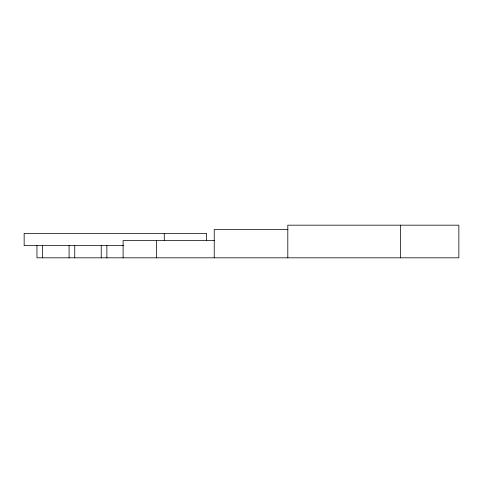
<?xml version="1.0" encoding="UTF-8"?>
<svg xmlns="http://www.w3.org/2000/svg" width="483" height="483" viewBox="0 0 483 483"><rect width="100%" height="100%" fill="white"/><g stroke="black" fill="none" stroke-linecap="round" stroke-linejoin="round"><path stroke-width="0.72" d="M287.965 229.473L214.235 229.473L214.235 257.825M214.669 240.528L123.093 240.528L123.093 257.825M123.6 245.606L24.15 245.606L24.15 233.386L206.579 233.386L206.579 240.528M400.57 225.175L400.57 257.825M287.808 257.825L287.808 225.175L458.85 225.175L458.85 257.825L36.95 257.825L36.95 245.606M164.28 233.386L164.28 240.528M156.414 240.528L156.414 257.825M106.882 245.606L106.882 257.825M101.237 245.606L101.237 257.825M74.738 245.606L74.738 257.825M69.093 245.606L69.093 257.825M42.589 245.606L42.589 257.825"/></g></svg>
